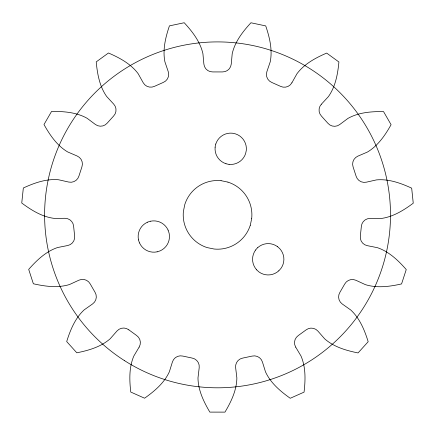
<?xml version="1.0" encoding="UTF-8"?>
<svg xmlns="http://www.w3.org/2000/svg" width="435" height="435" viewBox="0 0 435 435"><rect width="100%" height="100%" fill="white"/><g stroke="black" fill="none" stroke-linecap="round" stroke-linejoin="round"><path stroke-width="0.65" d="M215.086 147.193L215.738 144.056M251.729 218.375L250.299 225.254M291.89 82.802L296.969 73.743C304.304 63.891 315.62 57.85 326.674 53.086L338.903 61.982C337.788 73.966 335.521 86.592 328.414 96.608L321.356 104.226M139.156 347.081L133.844 356.004C128.967 367.276 129.385 380.098 130.772 392.055L144.583 398.21C154.409 391.255 164.223 382.996 169.345 371.833L172.429 361.915A8.651 8.651 0 0 1 182.771 356.069L192.156 358.065A8.651 8.651 0 0 1 199.208 367.618L197.985 377.933C198.115 390.211 203.71 401.755 209.849 412.108L224.966 412.119C231.115 401.766 236.716 390.228 236.863 377.944L235.639 367.635A8.656 8.656 0 0 1 242.708 358.087L252.093 356.096A8.646 8.646 0 0 1 262.425 361.953L265.502 371.871C270.619 383.039 280.423 391.31 290.243 398.275L304.06 392.131C305.462 380.174 305.887 367.357 301.025 356.075L295.718 347.152M255.492 250.065L257.623 247.673M278.775 270.847L280.912 268.455A15.66 15.66 0 0 0 279.781 248.689L277.394 246.547M147.373 222.198L150.423 221.192M157.149 251.838L160.194 250.832A15.66 15.66 0 0 0 169.101 233.155L168.106 230.104M229.082 164.408L225.944 163.756M221.078 180.683L227.956 182.113M128.836 329.839L136.595 335.483A8.646 8.646 0 0 1 139.151 347.081M256.612 269.836L259.004 271.973A15.66 15.66 0 0 0 278.791 270.815M139.466 242.926L138.46 239.881M256.666 269.825A15.66 15.66 0 0 1 255.546 250.071M257.656 247.7A15.66 15.66 0 0 1 277.416 246.58M157.182 251.821A15.66 15.66 0 0 1 139.51 242.915M138.515 239.897A15.66 15.66 0 0 1 147.421 222.225M150.434 221.236A15.66 15.66 0 0 1 168.106 230.142M250.283 225.248A34.289 34.289 0 0 1 214.042 249.01L207.158 247.597A34.289 34.289 0 0 1 183.407 211.339L184.815 204.461A34.289 34.289 0 0 1 221.072 180.704M227.951 182.134A34.289 34.289 0 0 1 251.707 218.375M321.356 104.231A8.646 8.646 0 0 0 321.454 116.107L327.87 123.235A8.646 8.646 0 0 0 339.67 124.584L347.989 118.374C358.701 112.355 371.495 111.442 383.534 111.588L391.087 124.687C385.187 135.182 377.988 145.796 367.417 152.054L357.874 156.143A8.646 8.646 0 0 0 353.128 167.035L356.091 176.164A8.646 8.646 0 0 0 366.324 182.183L376.449 179.9C388.683 178.758 400.744 183.124 411.679 188.159L413.25 203.194C403.593 210.382 392.702 217.147 380.5 218.566L370.114 218.419A8.646 8.646 0 0 0 361.354 226.439L360.343 235.982A8.646 8.646 0 0 0 367.238 245.65L377.422 247.684C389.064 251.609 398.302 260.505 406.246 269.548L401.57 283.93C389.825 286.567 377.118 288.318 365.395 284.648L355.966 280.298A8.646 8.646 0 0 0 344.699 284.055L339.898 292.363A8.646 8.646 0 0 0 342.263 304L350.746 309.997C359.778 318.322 364.601 330.208 368.179 341.703L358.059 352.932C346.255 350.566 333.933 346.999 324.717 338.876L317.876 331.062A8.64 8.64 0 0 0 306.055 329.92L298.29 335.554A8.651 8.651 0 0 0 295.718 347.152M291.89 82.802A8.646 8.646 0 0 1 280.564 86.369L271.804 82.465A8.646 8.646 0 0 1 266.883 71.655L270.227 61.824C272.658 49.78 269.58 37.328 265.731 25.921L250.941 22.772C242.773 31.619 234.9 41.738 232.208 53.728L231.251 64.065A8.651 8.651 0 0 1 222.356 71.933L212.764 71.927A8.651 8.651 0 0 1 203.874 64.048L202.927 53.712C200.241 41.722 192.373 31.592 184.217 22.74L169.422 25.877C165.566 37.279 162.483 49.731 164.898 61.775L168.231 71.612A8.646 8.646 0 0 1 163.304 82.416L154.539 86.315A8.646 8.646 0 0 1 143.213 82.737L138.145 73.673C130.815 63.814 119.511 57.763 108.456 52.994L96.222 61.879C97.337 73.863 99.572 86.494 106.684 96.51L113.731 104.139A8.64 8.64 0 0 1 113.622 116.009L107.2 123.143A8.646 8.646 0 0 1 95.401 124.475L87.082 118.26C76.381 112.235 63.586 111.3 51.553 111.442L43.984 124.535C49.873 135.035 57.067 145.649 67.632 151.918L77.169 156.018A8.651 8.651 0 0 1 81.905 166.909L78.936 176.034A8.646 8.646 0 0 1 68.697 182.058L58.573 179.758C46.338 178.606 34.278 182.961 23.338 187.985L21.75 203.02C31.402 210.219 42.293 216.994 54.489 218.419L64.875 218.288A8.651 8.651 0 0 1 73.624 226.314L74.624 235.857A8.646 8.646 0 0 1 67.724 245.519L57.54 247.542C45.898 251.457 36.649 260.347 28.694 269.385L33.359 283.767C45.104 286.415 57.811 288.177 69.535 284.517L78.963 280.173A8.646 8.646 0 0 1 90.23 283.946L95.02 292.255A8.646 8.646 0 0 1 92.644 303.891L84.162 309.883C75.119 318.197 70.285 330.078 66.696 341.567L76.81 352.807C88.615 350.447 100.942 346.896 110.164 338.783L117.01 330.981A8.646 8.646 0 0 1 128.831 329.844M229.093 164.365A15.66 15.66 0 0 0 245.639 153.511L246.297 150.407A15.66 15.66 0 0 0 235.433 133.86L232.295 133.197A15.66 15.66 0 0 0 215.782 144.061M225.988 163.718A15.66 15.66 0 0 1 215.135 147.171M124.595 360.697A172.945 172.945 0 0 0 390.336 222.443A172.945 172.945 0 0 0 137.737 61.427A172.945 172.945 0 0 0 124.595 360.697"/></g></svg>
